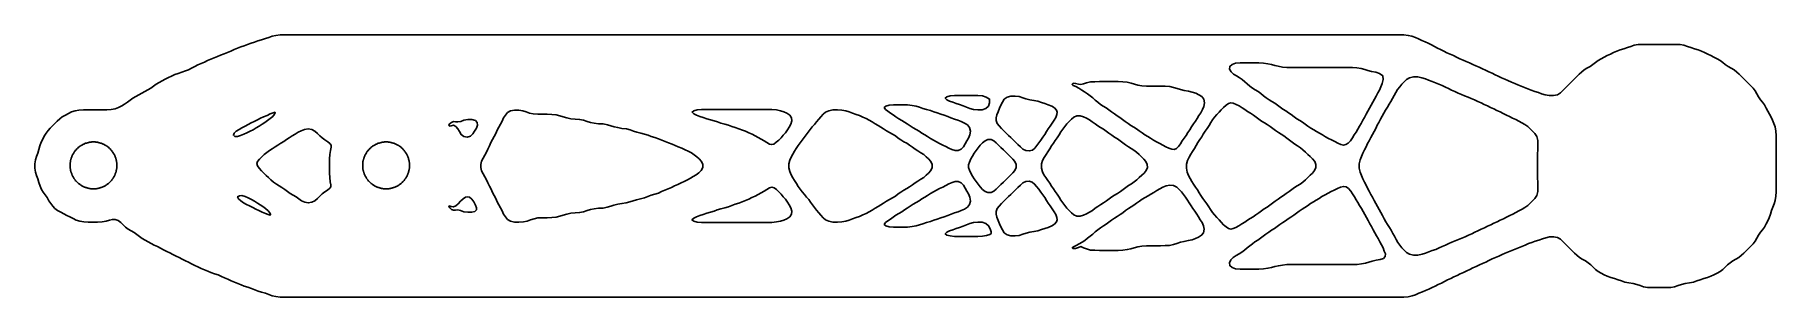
# Model space of a CAD drawing. Header units: millimetres. Extents: x 1 to 120, y 0 to 18.
import ezdxf

# ---------------------------------------------------------------- set-up
doc = ezdxf.new("R2010")
doc.units = ezdxf.units.MM

msp = doc.modelspace()

# ---------------------------------------------------------------- linework, layer by layer
for points in [[(120, 10.08), (120, 9.76), (120, 9.44), (120, 9.12), (120, 9), (120, 8.8), (120, 8.48), (120, 8.16), (120, 7.84), (120, 7.52), (120, 7.2), (119.98, 6.89), (119.93, 6.61), (119.86, 6.37), (119.77, 6.15), (119.69, 5.91), (119.62, 5.66), (119.53, 5.42), (119.43, 5.21), (119.32, 5), (119.2, 4.79), (119.07, 4.61), (118.93, 4.44), (118.8, 4.24), (118.68, 4.03), (118.56, 3.83), (118.42, 3.65), (118.27, 3.49), (118.11, 3.33), (117.95, 3.17), (117.79, 3.01), (117.63, 2.86), (117.45, 2.72), (117.25, 2.6), (117.04, 2.48), (116.85, 2.35), (116.67, 2.2), (116.51, 2.05), (116.35, 1.9), (116.17, 1.76), (115.96, 1.64), (115.75, 1.53), (115.54, 1.43), (115.3, 1.34), (115.05, 1.27), (114.8, 1.19), (114.58, 1.11), (114.34, 1.03), (114.07, 0.98), (113.78, 0.93), (113.53, 0.87), (113.3, 0.79), (113.06, 0.71), (112.79, 0.67), (112.48, 0.65), (112.16, 0.65), (111.84, 0.65), (111.52, 0.65), (111.21, 0.67), (110.94, 0.71), (110.7, 0.79), (110.47, 0.87), (110.22, 0.93), (109.93, 0.98), (109.66, 1.03), (109.42, 1.11), (109.2, 1.19), (108.95, 1.27), (108.7, 1.34), (108.46, 1.43), (108.25, 1.53), (108.04, 1.64), (107.83, 1.76), (107.65, 1.9), (107.49, 2.05), (107.33, 2.2), (107.15, 2.35), (106.96, 2.48), (106.75, 2.6), (106.55, 2.72), (106.37, 2.86), (106.21, 3.01), (106.05, 3.17), (105.89, 3.33), (105.73, 3.49), (105.57, 3.65), (105.42, 3.81), (105.26, 3.97), (105.05, 4.08), (104.79, 4.13), (104.51, 4.12), (104.25, 4.06), (104.02, 3.98), (103.79, 3.9), (103.54, 3.82), (103.29, 3.74), (103.07, 3.66), (102.84, 3.56), (102.61, 3.47), (102.38, 3.37), (102.16, 3.28), (101.93, 3.18), (101.71, 3.09), (101.49, 3), (101.27, 2.91), (101.04, 2.81), (100.82, 2.71), (100.6, 2.61), (100.37, 2.51), (100.16, 2.4), (99.94, 2.3), (99.72, 2.2), (99.5, 2.1), (99.28, 2), (99.06, 1.89), (98.85, 1.79), (98.63, 1.69), (98.41, 1.59), (98.19, 1.49), (97.98, 1.39), (97.76, 1.28), (97.54, 1.18), (97.33, 1.07), (97.12, 0.96), (96.9, 0.86), (96.69, 0.75), (96.48, 0.65), (96.26, 0.54), (96.04, 0.45), (95.82, 0.36), (95.58, 0.27), (95.35, 0.17), (95.12, 0.08), (94.86, 0.03), (94.56, 0.01), (94.24, 0), (93.92, 0), (93.6, 0), (93.28, 0), (92.96, 0), (92.64, 0), (92.32, 0), (92, 0), (91.68, 0), (91.36, 0), (91.04, 0), (90.72, 0), (90.4, 0), (90.08, 0), (89.76, 0), (89.44, 0), (89.12, 0), (88.8, 0), (88.48, 0), (88.16, 0), (87.84, 0), (87.52, 0), (87.2, 0), (86.88, 0), (86.56, 0), (86.24, 0), (85.92, 0), (85.6, 0), (85.28, 0), (84.96, 0), (84.64, 0), (84.32, 0), (84, 0), (83.68, 0), (83.36, 0), (83.04, 0), (82.72, 0), (82.4, 0), (82.08, 0), (81.76, 0), (81.44, 0), (81.12, 0), (80.8, 0), (80.48, 0), (80.16, 0), (79.84, 0), (79.52, 0), (79.2, 0), (78.88, 0), (78.56, 0), (78.24, 0), (77.92, 0), (77.6, 0), (77.28, 0), (76.96, 0), (76.64, 0), (76.32, 0), (76, 0), (75.68, 0), (75.36, 0), (75.04, 0), (74.72, 0), (74.4, 0), (74.08, 0), (73.76, 0), (73.44, 0), (73.12, 0), (72.8, 0), (72.48, 0), (72.16, 0), (71.84, 0), (71.52, 0), (71.2, 0), (70.88, 0), (70.56, 0), (70.24, 0), (69.92, 0), (69.6, 0), (69.28, 0), (68.96, 0), (68.64, 0), (68.32, 0), (68, 0), (67.68, 0), (67.36, 0), (67.04, 0), (66.72, 0), (66.4, 0), (66.08, 0), (65.76, 0), (65.44, 0), (65.12, 0), (64.8, 0), (64.48, 0), (64.16, 0), (63.84, 0), (63.52, 0), (63.2, 0), (62.88, 0), (62.56, 0), (62.24, 0), (61.92, 0), (61.6, 0), (61.28, 0), (60.96, 0), (60.64, 0), (60.32, 0), (60, 0), (59.68, 0), (59.36, 0), (59.04, 0), (58.72, 0), (58.4, 0), (58.08, 0), (57.76, 0), (57.44, 0), (57.12, 0), (56.8, 0), (56.48, 0), (56.16, 0), (55.84, 0), (55.52, 0), (55.2, 0), (54.88, 0), (54.56, 0), (54.24, 0), (53.92, 0), (53.6, 0), (53.28, 0), (52.96, 0), (52.64, 0), (52.32, 0), (52, 0), (51.68, 0), (51.36, 0), (51.04, 0), (50.72, 0), (50.4, 0), (50.08, 0), (49.76, 0), (49.44, 0), (49.12, 0), (48.8, 0), (48.48, 0), (48.16, 0), (47.84, 0), (47.52, 0), (47.2, 0), (46.88, 0), (46.56, 0), (46.24, 0), (45.92, 0), (45.6, 0), (45.28, 0), (44.96, 0), (44.64, 0), (44.32, 0), (44, 0), (43.68, 0), (43.36, 0), (43.04, 0), (42.72, 0), (42.4, 0), (42.08, 0), (41.76, 0), (41.44, 0), (41.12, 0), (40.8, 0), (40.48, 0), (40.16, 0), (39.84, 0), (39.52, 0), (39.2, 0), (38.88, 0), (38.56, 0), (38.24, 0), (37.92, 0), (37.6, 0), (37.28, 0), (36.96, 0), (36.64, 0), (36.32, 0), (36, 0), (35.68, 0), (35.36, 0), (35.04, 0), (34.72, 0), (34.4, 0), (34.08, 0), (33.76, 0), (33.44, 0), (33.12, 0), (32.8, 0), (32.48, 0), (32.16, 0), (31.84, 0), (31.52, 0), (31.2, 0), (30.88, 0), (30.56, 0), (30.24, 0), (29.92, 0), (29.6, 0), (29.28, 0), (28.96, 0), (28.64, 0), (28.32, 0), (28, 0), (27.68, 0), (27.36, 0), (27.04, 0), (26.72, 0), (26.4, 0), (26.08, 0), (25.76, 0), (25.44, 0), (25.12, 0), (24.8, 0), (24.48, 0), (24.16, 0), (23.84, 0), (23.52, 0), (23.2, 0), (22.88, 0), (22.56, 0), (22.24, 0), (21.92, 0), (21.6, 0), (21.28, 0), (20.96, 0), (20.64, 0), (20.32, 0), (20, 0), (19.68, 0), (19.36, 0), (19.04, 0), (18.72, 0), (18.4, 0), (18.08, 0), (17.76, 0.01), (17.47, 0.04), (17.21, 0.1), (16.99, 0.18), (16.75, 0.27), (16.49, 0.34), (16.25, 0.41), (16.02, 0.5), (15.79, 0.59), (15.54, 0.68), (15.31, 0.76), (15.09, 0.84), (14.86, 0.93), (14.63, 1.02), (14.4, 1.12), (14.18, 1.22), (13.96, 1.32), (13.74, 1.42), (13.52, 1.52), (13.28, 1.6), (13.03, 1.68), (12.81, 1.77), (12.59, 1.87), (12.36, 1.96), (12.14, 2.07), (11.93, 2.17), (11.71, 2.28), (11.5, 2.38), (11.29, 2.49), (11.07, 2.6), (10.86, 2.7), (10.65, 2.81), (10.43, 2.92), (10.22, 3.02), (10.01, 3.13), (9.79, 3.24), (9.58, 3.34), (9.37, 3.45), (9.15, 3.56), (8.94, 3.66), (8.73, 3.77), (8.53, 3.89), (8.33, 4.01), (8.14, 4.14), (7.96, 4.28), (7.77, 4.41), (7.57, 4.53), (7.37, 4.65), (7.19, 4.79), (7.03, 4.94), (6.86, 5.1), (6.68, 5.23), (6.49, 5.31), (6.3, 5.31), (6.09, 5.26), (5.86, 5.19), (5.59, 5.15), (5.28, 5.13), (4.96, 5.13), (4.64, 5.13), (4.33, 5.15), (4.06, 5.19), (3.82, 5.27), (3.61, 5.37), (3.39, 5.48), (3.18, 5.58), (2.97, 5.69), (2.76, 5.8), (2.55, 5.92), (2.37, 6.06), (2.22, 6.21), (2.08, 6.39), (1.96, 6.59), (1.84, 6.8), (1.71, 7), (1.57, 7.17), (1.45, 7.36), (1.35, 7.58), (1.27, 7.83), (1.19, 8.08), (1.11, 8.3), (1.03, 8.54), (0.99, 8.81), (0.99, 9.11), (1.03, 9.38), (1.11, 9.62), (1.19, 9.84), (1.27, 10.09), (1.34, 10.34), (1.43, 10.58), (1.53, 10.79), (1.64, 11), (1.76, 11.21), (1.9, 11.39), (2.05, 11.55), (2.21, 11.71), (2.37, 11.87), (2.53, 12.03), (2.69, 12.18), (2.87, 12.32), (3.08, 12.44), (3.29, 12.55), (3.5, 12.65), (3.74, 12.73), (4.01, 12.77), (4.32, 12.79), (4.64, 12.79), (4.96, 12.79), (5.28, 12.79), (5.6, 12.79), (5.92, 12.8), (6.22, 12.82), (6.49, 12.87), (6.72, 12.96), (6.93, 13.07), (7.13, 13.19), (7.32, 13.32), (7.5, 13.45), (7.69, 13.59), (7.89, 13.71), (8.09, 13.83), (8.3, 13.94), (8.51, 14.04), (8.72, 14.16), (8.92, 14.28), (9.1, 14.42), (9.29, 14.55), (9.49, 14.67), (9.7, 14.78), (9.91, 14.89), (10.12, 15), (10.34, 15.1), (10.56, 15.2), (10.79, 15.29), (11.03, 15.37), (11.28, 15.45), (11.5, 15.54), (11.71, 15.64), (11.93, 15.75), (12.14, 15.86), (12.36, 15.96), (12.58, 16.06), (12.79, 16.16), (13.02, 16.26), (13.25, 16.36), (13.47, 16.45), (13.69, 16.54), (13.93, 16.62), (14.16, 16.71), (14.39, 16.81), (14.61, 16.91), (14.85, 17), (15.07, 17.09), (15.29, 17.17), (15.53, 17.25), (15.78, 17.34), (16.01, 17.43), (16.24, 17.51), (16.49, 17.58), (16.75, 17.66), (16.98, 17.74), (17.21, 17.82), (17.47, 17.88), (17.76, 17.91), (18.08, 17.92), (18.4, 17.92), (18.72, 17.92), (19.04, 17.92), (19.36, 17.92), (19.68, 17.92), (20, 17.92), (20.32, 17.92), (20.64, 17.92), (20.96, 17.92), (21.28, 17.92), (21.6, 17.92), (21.92, 17.92), (22.24, 17.92), (22.56, 17.92), (22.88, 17.92), (23.2, 17.92), (23.52, 17.92), (23.84, 17.92), (24.16, 17.92), (24.48, 17.92), (24.8, 17.92), (25.12, 17.92), (25.44, 17.92), (25.76, 17.92), (26.08, 17.92), (26.4, 17.92), (26.72, 17.92), (27.04, 17.92), (27.36, 17.92), (27.68, 17.92), (28, 17.92), (28.32, 17.92), (28.64, 17.92), (28.96, 17.92), (29.28, 17.92), (29.6, 17.92), (29.92, 17.92), (30.24, 17.92), (30.56, 17.92), (30.88, 17.92), (31.2, 17.92), (31.52, 17.92), (31.84, 17.92), (32.16, 17.92), (32.48, 17.92), (32.8, 17.92), (33.12, 17.92), (33.44, 17.92), (33.76, 17.92), (34.08, 17.92), (34.4, 17.92), (34.72, 17.92), (35.04, 17.92), (35.36, 17.92), (35.68, 17.92), (36, 17.92), (36.32, 17.92), (36.64, 17.92), (36.96, 17.92), (37.28, 17.92), (37.6, 17.92), (37.92, 17.92), (38.24, 17.92), (38.56, 17.92), (38.88, 17.92), (39.2, 17.92), (39.52, 17.92), (39.84, 17.92), (40.16, 17.92), (40.48, 17.92), (40.8, 17.92), (41.12, 17.92), (41.44, 17.92), (41.76, 17.92), (42.08, 17.92), (42.4, 17.92), (42.72, 17.92), (43.04, 17.92), (43.36, 17.92), (43.68, 17.92), (44, 17.92), (44.32, 17.92), (44.64, 17.92), (44.96, 17.92), (45.28, 17.92), (45.6, 17.92), (45.92, 17.92), (46.24, 17.92), (46.56, 17.92), (46.88, 17.92), (47.2, 17.92), (47.52, 17.92), (47.84, 17.92), (48.16, 17.92), (48.48, 17.92), (48.8, 17.92), (49.12, 17.92), (49.44, 17.92), (49.76, 17.92), (50.08, 17.92), (50.4, 17.92), (50.72, 17.92), (51.04, 17.92), (51.36, 17.92), (51.68, 17.92), (52, 17.92), (52.32, 17.92), (52.64, 17.92), (52.96, 17.92), (53.28, 17.92), (53.6, 17.92), (53.92, 17.92), (54.24, 17.92), (54.56, 17.92), (54.88, 17.92), (55.2, 17.92), (55.52, 17.92), (55.84, 17.92), (56.16, 17.92), (56.48, 17.92), (56.8, 17.92), (57.12, 17.92), (57.44, 17.92), (57.76, 17.92), (58.08, 17.92), (58.4, 17.92), (58.72, 17.92), (59.04, 17.92), (59.36, 17.92), (59.68, 17.92), (60, 17.92), (60.32, 17.92), (60.64, 17.92), (60.96, 17.92), (61.28, 17.92), (61.6, 17.92), (61.92, 17.92), (62.24, 17.92), (62.56, 17.92), (62.88, 17.92), (63.2, 17.92), (63.52, 17.92), (63.84, 17.92), (64.16, 17.92), (64.48, 17.92), (64.8, 17.92), (65.12, 17.92), (65.44, 17.92), (65.76, 17.92), (66.08, 17.92), (66.4, 17.92), (66.72, 17.92), (67.04, 17.92), (67.36, 17.92), (67.68, 17.92), (68, 17.92), (68.32, 17.92), (68.64, 17.92), (68.96, 17.92), (69.28, 17.92), (69.6, 17.92), (69.92, 17.92), (70.24, 17.92), (70.56, 17.92), (70.88, 17.92), (71.2, 17.92), (71.52, 17.92), (71.84, 17.92), (72.16, 17.92), (72.48, 17.92), (72.8, 17.92), (73.12, 17.92), (73.44, 17.92), (73.76, 17.92), (74.08, 17.92), (74.4, 17.92), (74.72, 17.92), (75.04, 17.92), (75.36, 17.92), (75.68, 17.92), (76, 17.92), (76.32, 17.92), (76.64, 17.92), (76.96, 17.92), (77.28, 17.92), (77.6, 17.92), (77.92, 17.92), (78.24, 17.92), (78.56, 17.92), (78.88, 17.92), (79.2, 17.92), (79.52, 17.92), (79.84, 17.92), (80.16, 17.92), (80.48, 17.92), (80.8, 17.92), (81.12, 17.92), (81.44, 17.92), (81.76, 17.92), (82.08, 17.92), (82.4, 17.92), (82.72, 17.92), (83.04, 17.92), (83.36, 17.92), (83.68, 17.92), (84, 17.92), (84.32, 17.92), (84.64, 17.92), (84.96, 17.92), (85.28, 17.92), (85.6, 17.92), (85.92, 17.92), (86.24, 17.92), (86.56, 17.92), (86.88, 17.92), (87.2, 17.92), (87.52, 17.92), (87.84, 17.92), (88.16, 17.92), (88.48, 17.92), (88.8, 17.92), (89.12, 17.92), (89.44, 17.92), (89.76, 17.92), (90.08, 17.92), (90.4, 17.92), (90.72, 17.92), (91.04, 17.92), (91.36, 17.92), (91.68, 17.92), (92, 17.92), (92.32, 17.92), (92.64, 17.92), (92.96, 17.92), (93.28, 17.92), (93.6, 17.92), (93.92, 17.92), (94.24, 17.92), (94.56, 17.91), (94.85, 17.88), (95.11, 17.82), (95.34, 17.74), (95.56, 17.64), (95.79, 17.54), (96.01, 17.44), (96.22, 17.34), (96.44, 17.23), (96.65, 17.13), (96.86, 17.02), (97.07, 16.91), (97.29, 16.81), (97.5, 16.7), (97.72, 16.6), (97.94, 16.5), (98.16, 16.39), (98.38, 16.29), (98.6, 16.19), (98.82, 16.1), (99.04, 16), (99.27, 15.9), (99.48, 15.81), (99.7, 15.71), (99.92, 15.6), (100.14, 15.5), (100.36, 15.4), (100.58, 15.3), (100.79, 15.19), (101.01, 15.09), (101.23, 14.99), (101.45, 14.89), (101.67, 14.79), (101.91, 14.69), (102.13, 14.6), (102.34, 14.51), (102.57, 14.42), (102.8, 14.33), (103.03, 14.23), (103.26, 14.14), (103.51, 14.06), (103.75, 13.98), (103.97, 13.9), (104.21, 13.82), (104.49, 13.78), (104.78, 13.78), (105.05, 13.83), (105.26, 13.95), (105.42, 14.11), (105.57, 14.27), (105.73, 14.43), (105.89, 14.59), (106.05, 14.75), (106.21, 14.91), (106.37, 15.07), (106.53, 15.23), (106.69, 15.38), (106.87, 15.52), (107.07, 15.64), (107.28, 15.76), (107.48, 15.89), (107.65, 16.03), (107.83, 16.16), (108.04, 16.28), (108.25, 16.39), (108.46, 16.5), (108.67, 16.6), (108.89, 16.71), (109.1, 16.81), (109.34, 16.9), (109.59, 16.97), (109.84, 17.05), (110.06, 17.13), (110.3, 17.21), (110.57, 17.25), (110.88, 17.27), (111.2, 17.27), (111.52, 17.27), (111.84, 17.27), (112.16, 17.27), (112.48, 17.27), (112.8, 17.27), (113.12, 17.27), (113.43, 17.25), (113.7, 17.21), (113.94, 17.13), (114.16, 17.05), (114.41, 16.97), (114.66, 16.9), (114.9, 16.81), (115.11, 16.71), (115.33, 16.6), (115.54, 16.5), (115.75, 16.39), (115.96, 16.28), (116.17, 16.16), (116.35, 16.03), (116.52, 15.89), (116.72, 15.76), (116.93, 15.64), (117.13, 15.52), (117.31, 15.38), (117.47, 15.23), (117.63, 15.07), (117.79, 14.91), (117.95, 14.75), (118.11, 14.59), (118.27, 14.43), (118.42, 14.27), (118.56, 14.09), (118.68, 13.89), (118.8, 13.68), (118.93, 13.48), (119.07, 13.31), (119.2, 13.13), (119.32, 12.92), (119.43, 12.71), (119.54, 12.5), (119.65, 12.29), (119.76, 12.08), (119.85, 11.86), (119.93, 11.63), (119.98, 11.35), (119.99, 11.04), (120, 10.72), (120, 10.4)], [(91.63, 15.62), (91.35, 15.66), (91.04, 15.69), (90.72, 15.69), (90.4, 15.69), (90.08, 15.69), (89.76, 15.69), (89.44, 15.69), (89.12, 15.69), (88.8, 15.69), (88.48, 15.69), (88.16, 15.69), (87.84, 15.69), (87.52, 15.69), (87.2, 15.69), (86.88, 15.69), (86.56, 15.7), (86.25, 15.72), (85.97, 15.77), (85.74, 15.83), (85.51, 15.89), (85.25, 15.95), (84.96, 15.99), (84.64, 16), (84.32, 16.01), (84, 16.01), (83.68, 16.01), (83.36, 16), (83.06, 15.98), (82.81, 15.9), (82.66, 15.76), (82.64, 15.58), (82.75, 15.39), (82.92, 15.24), (83.11, 15.12), (83.31, 15), (83.5, 14.87), (83.68, 14.72), (83.85, 14.57), (84.03, 14.42), (84.21, 14.28), (84.4, 14.16), (84.59, 14.04), (84.78, 13.91), (84.96, 13.76), (85.14, 13.62), (85.34, 13.49), (85.53, 13.37), (85.73, 13.25), (85.91, 13.12), (86.1, 12.97), (86.29, 12.84), (86.49, 12.72), (86.67, 12.6), (86.86, 12.47), (87.05, 12.33), (87.24, 12.19), (87.44, 12.07), (87.62, 11.95), (87.81, 11.82), (88, 11.69), (88.2, 11.55), (88.4, 11.43), (88.59, 11.32), (88.79, 11.2), (88.99, 11.08), (89.2, 10.96), (89.41, 10.85), (89.62, 10.74), (89.83, 10.63), (90.04, 10.52), (90.24, 10.43), (90.42, 10.39), (90.59, 10.43), (90.75, 10.53), (90.9, 10.69), (91.04, 10.88), (91.17, 11.08), (91.29, 11.28), (91.4, 11.48), (91.52, 11.67), (91.64, 11.87), (91.76, 12.08), (91.87, 12.28), (91.99, 12.49), (92.1, 12.7), (92.21, 12.91), (92.33, 13.12), (92.44, 13.32), (92.55, 13.53), (92.66, 13.74), (92.78, 13.95), (92.89, 14.15), (92.99, 14.36), (93.08, 14.6), (93.13, 14.87), (93.11, 15.13), (92.9, 15.27), (92.63, 15.36), (92.35, 15.42), (92.1, 15.48), (91.88, 15.55)], [(79.54, 14.12), (79.29, 14.18), (79.06, 14.26), (78.82, 14.33), (78.55, 14.38), (78.24, 14.41), (77.92, 14.41), (77.6, 14.41), (77.28, 14.41), (76.96, 14.42), (76.65, 14.44), (76.37, 14.48), (76.14, 14.55), (75.91, 14.62), (75.65, 14.68), (75.36, 14.71), (75.04, 14.73), (74.72, 14.73), (74.4, 14.73), (74.08, 14.73), (73.76, 14.73), (73.44, 14.72), (73.14, 14.7), (72.87, 14.64), (72.65, 14.57), (72.48, 14.53), (72.31, 14.56), (72.12, 14.6), (71.95, 14.61), (71.88, 14.55), (71.96, 14.47), (72.14, 14.38), (72.35, 14.27), (72.55, 14.15), (72.74, 14.03), (72.93, 13.9), (73.11, 13.76), (73.29, 13.61), (73.46, 13.45), (73.63, 13.31), (73.82, 13.17), (74.01, 13.05), (74.21, 12.93), (74.39, 12.79), (74.57, 12.65), (74.77, 12.52), (74.96, 12.39), (75.15, 12.27), (75.33, 12.14), (75.52, 12), (75.71, 11.86), (75.9, 11.73), (76.09, 11.62), (76.28, 11.49), (76.47, 11.36), (76.67, 11.22), (76.86, 11.09), (77.05, 10.98), (77.24, 10.86), (77.45, 10.73), (77.66, 10.62), (77.87, 10.5), (78.08, 10.39), (78.29, 10.28), (78.5, 10.18), (78.69, 10.1), (78.86, 10.09), (79.01, 10.16), (79.15, 10.3), (79.28, 10.47), (79.41, 10.67), (79.54, 10.86), (79.67, 11.05), (79.8, 11.24), (79.93, 11.43), (80.05, 11.63), (80.17, 11.83), (80.31, 12.02), (80.43, 12.21), (80.55, 12.4), (80.67, 12.6), (80.79, 12.81), (80.88, 13.03), (80.93, 13.28), (80.88, 13.52), (80.74, 13.7), (80.54, 13.83), (80.33, 13.93), (80.09, 14.01), (79.83, 14.07)], [(102.62, 11.91), (102.42, 12.02), (102.2, 12.13), (101.99, 12.23), (101.78, 12.34), (101.57, 12.44), (101.35, 12.55), (101.13, 12.65), (100.92, 12.76), (100.7, 12.86), (100.48, 12.96), (100.27, 13.07), (100.05, 13.17), (99.83, 13.27), (99.61, 13.37), (99.38, 13.47), (99.16, 13.57), (98.94, 13.66), (98.71, 13.75), (98.49, 13.85), (98.27, 13.94), (98.05, 14.04), (97.82, 14.14), (97.61, 14.25), (97.39, 14.35), (97.17, 14.45), (96.95, 14.55), (96.72, 14.65), (96.49, 14.74), (96.25, 14.82), (96.03, 14.91), (95.79, 14.99), (95.51, 15.04), (95.22, 15.05), (94.95, 14.99), (94.74, 14.87), (94.57, 14.71), (94.42, 14.54), (94.27, 14.37), (94.13, 14.18), (94.01, 13.98), (93.9, 13.78), (93.78, 13.57), (93.66, 13.37), (93.55, 13.18), (93.43, 12.98), (93.31, 12.78), (93.19, 12.57), (93.08, 12.36), (92.97, 12.15), (92.85, 11.94), (92.74, 11.74), (92.63, 11.53), (92.52, 11.32), (92.41, 11.11), (92.29, 10.9), (92.18, 10.69), (92.07, 10.49), (91.97, 10.28), (91.86, 10.06), (91.76, 9.84), (91.66, 9.62), (91.56, 9.38), (91.5, 9.11), (91.5, 8.81), (91.56, 8.53), (91.66, 8.3), (91.76, 8.08), (91.86, 7.86), (91.97, 7.65), (92.08, 7.44), (92.19, 7.23), (92.3, 7.02), (92.41, 6.82), (92.53, 6.61), (92.64, 6.4), (92.75, 6.19), (92.86, 5.98), (92.98, 5.78), (93.09, 5.57), (93.2, 5.36), (93.32, 5.15), (93.44, 4.96), (93.57, 4.76), (93.68, 4.57), (93.8, 4.36), (93.91, 4.16), (94.02, 3.95), (94.14, 3.74), (94.27, 3.55), (94.42, 3.38), (94.57, 3.21), (94.74, 3.05), (94.95, 2.93), (95.22, 2.86), (95.51, 2.87), (95.8, 2.93), (96.04, 3.01), (96.26, 3.09), (96.49, 3.18), (96.73, 3.26), (96.96, 3.36), (97.18, 3.46), (97.4, 3.56), (97.62, 3.66), (97.84, 3.76), (98.07, 3.85), (98.3, 3.94), (98.52, 4.03), (98.74, 4.13), (98.97, 4.23), (99.19, 4.33), (99.4, 4.43), (99.62, 4.54), (99.84, 4.64), (100.06, 4.74), (100.28, 4.85), (100.49, 4.95), (100.71, 5.05), (100.93, 5.15), (101.14, 5.26), (101.36, 5.36), (101.58, 5.47), (101.79, 5.57), (102, 5.68), (102.21, 5.78), (102.42, 5.9), (102.63, 6.01), (102.83, 6.12), (103.02, 6.26), (103.19, 6.41), (103.35, 6.57), (103.51, 6.74), (103.64, 6.95), (103.71, 7.22), (103.72, 7.52), (103.7, 7.84), (103.69, 8.16), (103.69, 8.48), (103.69, 8.8), (103.69, 9.12), (103.69, 9.44), (103.69, 9.76), (103.7, 10.08), (103.72, 10.4), (103.71, 10.7), (103.64, 10.97), (103.51, 11.18), (103.35, 11.35), (103.19, 11.51), (103.02, 11.66), (102.82, 11.79)], [(63.6, 12.25), (63.38, 12.34), (63.15, 12.43), (62.9, 12.51), (62.66, 12.59), (62.44, 12.67), (62.2, 12.75), (61.94, 12.82), (61.69, 12.89), (61.46, 12.98), (61.22, 13.05), (60.95, 13.1), (60.64, 13.13), (60.32, 13.13), (60, 13.13), (59.68, 13.13), (59.39, 13.11), (59.16, 13.05), (59.04, 12.95), (59.12, 12.82), (59.28, 12.7), (59.46, 12.58), (59.65, 12.46), (59.84, 12.33), (60.04, 12.19), (60.24, 12.07), (60.43, 11.96), (60.62, 11.83), (60.82, 11.7), (61.01, 11.57), (61.22, 11.45), (61.42, 11.33), (61.61, 11.21), (61.81, 11.09), (62, 10.97), (62.2, 10.85), (62.4, 10.73), (62.61, 10.61), (62.83, 10.5), (63.04, 10.39), (63.25, 10.29), (63.46, 10.18), (63.67, 10.08), (63.89, 10.02), (64.1, 10.03), (64.29, 10.12), (64.45, 10.28), (64.58, 10.47), (64.69, 10.67), (64.8, 10.87), (64.89, 11.1), (64.93, 11.35), (64.88, 11.59), (64.73, 11.77), (64.52, 11.89), (64.31, 11.99), (64.08, 12.09), (63.84, 12.17)], [(64.48, 13.77), (64.16, 13.77), (63.84, 13.77), (63.55, 13.75), (63.32, 13.69), (63.21, 13.6), (63.31, 13.49), (63.51, 13.4), (63.73, 13.32), (63.95, 13.24), (64.18, 13.15), (64.43, 13.07), (64.66, 12.98), (64.89, 12.89), (65.15, 12.83), (65.44, 12.79), (65.74, 12.8), (65.99, 12.88), (66.17, 13.05), (66.24, 13.28), (66.24, 13.53), (66.02, 13.67), (65.75, 13.75), (65.44, 13.77), (65.12, 13.77), (64.8, 13.77)], [(69.79, 13.3), (69.55, 13.38), (69.27, 13.44), (68.99, 13.49), (68.73, 13.55), (68.51, 13.62), (68.27, 13.7), (67.99, 13.74), (67.7, 13.74), (67.44, 13.67), (67.25, 13.52), (67.12, 13.33), (67.02, 13.12), (66.92, 12.9), (66.82, 12.67), (66.74, 12.45), (66.69, 12.25), (66.7, 12.06), (66.77, 11.87), (66.9, 11.7), (67.05, 11.53), (67.21, 11.37), (67.37, 11.21), (67.53, 11.05), (67.7, 10.9), (67.86, 10.74), (68.02, 10.58), (68.18, 10.42), (68.35, 10.26), (68.52, 10.12), (68.73, 10.02), (68.95, 9.99), (69.17, 10.05), (69.34, 10.18), (69.47, 10.36), (69.61, 10.55), (69.75, 10.73), (69.89, 10.92), (70.01, 11.11), (70.13, 11.31), (70.25, 11.51), (70.39, 11.69), (70.52, 11.88), (70.65, 12.08), (70.76, 12.28), (70.84, 12.48), (70.87, 12.64), (70.82, 12.78), (70.69, 12.93), (70.49, 13.05), (70.25, 13.14), (70.01, 13.22)], [(87.66, 10.07), (87.48, 10.21), (87.29, 10.34), (87.11, 10.46), (86.92, 10.59), (86.73, 10.73), (86.55, 10.87), (86.36, 11.01), (86.17, 11.13), (85.98, 11.25), (85.78, 11.38), (85.6, 11.52), (85.42, 11.66), (85.22, 11.79), (85.03, 11.91), (84.83, 12.03), (84.65, 12.16), (84.46, 12.3), (84.27, 12.44), (84.07, 12.56), (83.88, 12.68), (83.69, 12.81), (83.5, 12.94), (83.3, 13.06), (83.09, 13.17), (82.89, 13.25), (82.72, 13.28), (82.56, 13.23), (82.4, 13.12), (82.24, 12.96), (82.08, 12.8), (81.93, 12.63), (81.77, 12.47), (81.62, 12.3), (81.48, 12.12), (81.36, 11.93), (81.24, 11.73), (81.11, 11.53), (80.98, 11.33), (80.85, 11.14), (80.74, 10.95), (80.61, 10.76), (80.48, 10.56), (80.36, 10.36), (80.24, 10.16), (80.12, 9.96), (80, 9.76), (79.88, 9.56), (79.78, 9.34), (79.71, 9.09), (79.7, 8.82), (79.75, 8.55), (79.84, 8.32), (79.96, 8.11), (80.07, 7.91), (80.19, 7.71), (80.32, 7.52), (80.45, 7.33), (80.57, 7.13), (80.69, 6.94), (80.82, 6.74), (80.96, 6.55), (81.09, 6.37), (81.22, 6.18), (81.34, 5.98), (81.47, 5.79), (81.61, 5.62), (81.77, 5.44), (81.93, 5.28), (82.08, 5.12), (82.24, 4.95), (82.4, 4.8), (82.56, 4.69), (82.72, 4.65), (82.88, 4.68), (83.08, 4.77), (83.28, 4.87), (83.48, 5), (83.68, 5.13), (83.87, 5.25), (84.06, 5.37), (84.26, 5.49), (84.45, 5.62), (84.64, 5.77), (84.82, 5.9), (85.01, 6.03), (85.21, 6.15), (85.4, 6.28), (85.58, 6.41), (85.77, 6.56), (85.96, 6.7), (86.15, 6.82), (86.33, 6.94), (86.52, 7.07), (86.71, 7.21), (86.9, 7.35), (87.08, 7.48), (87.27, 7.6), (87.46, 7.73), (87.65, 7.86), (87.83, 8.01), (87.99, 8.17), (88.15, 8.33), (88.31, 8.48), (88.45, 8.65), (88.54, 8.85), (88.54, 9.07), (88.46, 9.27), (88.32, 9.44), (88.16, 9.6), (87.99, 9.75), (87.83, 9.91)], [(16.42, 12.22), (16.2, 12.11), (15.99, 12.01), (15.78, 11.9), (15.57, 11.79), (15.36, 11.68), (15.15, 11.57), (14.95, 11.45), (14.76, 11.33), (14.62, 11.2), (14.56, 11.06), (14.66, 10.98), (14.84, 10.97), (15.05, 11.04), (15.27, 11.13), (15.49, 11.23), (15.7, 11.34), (15.91, 11.44), (16.12, 11.56), (16.32, 11.68), (16.52, 11.82), (16.7, 11.94), (16.89, 12.06), (17.07, 12.2), (17.25, 12.35), (17.37, 12.5), (17.42, 12.6), (17.39, 12.63), (17.28, 12.59), (17.08, 12.52), (16.86, 12.42), (16.63, 12.32)], [(29.91, 11.97), (29.75, 11.98), (29.6, 11.99), (29.46, 11.94), (29.34, 11.83), (29.29, 11.73), (29.33, 11.69), (29.44, 11.71), (29.6, 11.74), (29.76, 11.66), (29.9, 11.51), (30.02, 11.31), (30.14, 11.11), (30.32, 10.97), (30.54, 10.93), (30.76, 11), (30.92, 11.15), (31.05, 11.34), (31.17, 11.54), (31.24, 11.75), (31.23, 11.93), (31.1, 12.07), (30.86, 12.14), (30.58, 12.13), (30.31, 12.08), (30.1, 12.01)], [(45.64, 9.97), (45.43, 10.07), (45.21, 10.17), (44.97, 10.27), (44.75, 10.36), (44.54, 10.45), (44.31, 10.54), (44.07, 10.63), (43.84, 10.72), (43.61, 10.82), (43.37, 10.9), (43.12, 10.97), (42.9, 11.06), (42.66, 11.14), (42.4, 11.21), (42.14, 11.27), (41.91, 11.35), (41.68, 11.43), (41.42, 11.49), (41.12, 11.53), (40.83, 11.58), (40.58, 11.64), (40.36, 11.71), (40.12, 11.78), (39.83, 11.83), (39.52, 11.85), (39.22, 11.88), (38.96, 11.93), (38.73, 12.01), (38.5, 12.09), (38.22, 12.14), (37.92, 12.17), (37.62, 12.19), (37.34, 12.24), (37.1, 12.31), (36.88, 12.39), (36.62, 12.45), (36.32, 12.48), (36, 12.49), (35.68, 12.49), (35.36, 12.5), (35.06, 12.52), (34.8, 12.58), (34.58, 12.65), (34.34, 12.73), (34.07, 12.78), (33.78, 12.78), (33.51, 12.73), (33.3, 12.61), (33.15, 12.44), (33.03, 12.25), (32.92, 12.03), (32.82, 11.82), (32.71, 11.61), (32.6, 11.4), (32.49, 11.19), (32.38, 10.98), (32.27, 10.77), (32.16, 10.56), (32.06, 10.34), (31.95, 10.12), (31.85, 9.91), (31.74, 9.7), (31.63, 9.49), (31.53, 9.28), (31.47, 9.07), (31.47, 8.85), (31.53, 8.64), (31.63, 8.43), (31.74, 8.22), (31.85, 8.02), (31.96, 7.8), (32.06, 7.58), (32.17, 7.37), (32.28, 7.16), (32.38, 6.94), (32.49, 6.73), (32.6, 6.52), (32.71, 6.31), (32.82, 6.1), (32.92, 5.89), (33.03, 5.67), (33.15, 5.48), (33.3, 5.31), (33.51, 5.19), (33.78, 5.13), (34.08, 5.12), (34.38, 5.14), (34.64, 5.2), (34.87, 5.28), (35.11, 5.36), (35.38, 5.41), (35.68, 5.43), (36, 5.43), (36.32, 5.44), (36.62, 5.47), (36.88, 5.53), (37.11, 5.61), (37.34, 5.68), (37.62, 5.73), (37.92, 5.75), (38.22, 5.78), (38.49, 5.83), (38.73, 5.91), (38.96, 5.99), (39.22, 6.04), (39.52, 6.07), (39.83, 6.09), (40.11, 6.14), (40.35, 6.22), (40.57, 6.29), (40.83, 6.35), (41.12, 6.39), (41.41, 6.44), (41.66, 6.51), (41.89, 6.58), (42.12, 6.66), (42.39, 6.72), (42.66, 6.79), (42.89, 6.87), (43.12, 6.96), (43.36, 7.03), (43.61, 7.11), (43.83, 7.21), (44.05, 7.31), (44.28, 7.41), (44.5, 7.5), (44.72, 7.6), (44.94, 7.7), (45.16, 7.8), (45.37, 7.91), (45.59, 8.01), (45.8, 8.13), (45.99, 8.24), (46.19, 8.36), (46.37, 8.5), (46.53, 8.66), (46.64, 8.86), (46.64, 9.07), (46.55, 9.27), (46.4, 9.44), (46.24, 9.59), (46.06, 9.73), (45.86, 9.86)], [(51.36, 12.81), (51.04, 12.81), (50.72, 12.81), (50.4, 12.81), (50.08, 12.81), (49.76, 12.81), (49.44, 12.81), (49.12, 12.81), (48.8, 12.81), (48.48, 12.81), (48.16, 12.81), (47.84, 12.81), (47.52, 12.81), (47.2, 12.81), (46.88, 12.81), (46.56, 12.81), (46.26, 12.79), (46.04, 12.73), (45.91, 12.64), (46.03, 12.53), (46.22, 12.44), (46.44, 12.35), (46.66, 12.27), (46.91, 12.19), (47.17, 12.12), (47.42, 12.04), (47.64, 11.97), (47.88, 11.89), (48.14, 11.82), (48.4, 11.75), (48.62, 11.66), (48.86, 11.58), (49.11, 11.49), (49.35, 11.41), (49.57, 11.33), (49.79, 11.23), (50.01, 11.13), (50.22, 11.02), (50.43, 10.91), (50.64, 10.8), (50.84, 10.68), (51.03, 10.56), (51.21, 10.46), (51.36, 10.42), (51.5, 10.46), (51.66, 10.58), (51.83, 10.73), (51.99, 10.89), (52.14, 11.06), (52.29, 11.23), (52.43, 11.42), (52.54, 11.62), (52.65, 11.82), (52.72, 12.04), (52.7, 12.25), (52.58, 12.43), (52.39, 12.56), (52.18, 12.66), (51.95, 12.74), (51.67, 12.79)], [(61.35, 9.99), (61.15, 10.11), (60.97, 10.24), (60.78, 10.38), (60.58, 10.51), (60.38, 10.62), (60.18, 10.74), (59.99, 10.87), (59.81, 11.01), (59.61, 11.13), (59.41, 11.25), (59.2, 11.37), (59, 11.49), (58.81, 11.61), (58.62, 11.73), (58.42, 11.85), (58.22, 11.97), (58.01, 12.09), (57.8, 12.2), (57.58, 12.3), (57.36, 12.4), (57.12, 12.48), (56.87, 12.56), (56.65, 12.65), (56.41, 12.73), (56.14, 12.78), (55.84, 12.8), (55.53, 12.79), (55.26, 12.74), (55.04, 12.64), (54.87, 12.49), (54.72, 12.33), (54.57, 12.15), (54.42, 11.98), (54.27, 11.8), (54.12, 11.63), (53.98, 11.46), (53.84, 11.28), (53.71, 11.1), (53.58, 10.91), (53.43, 10.73), (53.29, 10.55), (53.15, 10.36), (53.03, 10.16), (52.92, 9.97), (52.8, 9.77), (52.68, 9.57), (52.58, 9.35), (52.52, 9.1), (52.52, 8.83), (52.58, 8.58), (52.68, 8.36), (52.8, 8.16), (52.92, 7.96), (53.04, 7.76), (53.16, 7.57), (53.29, 7.38), (53.44, 7.2), (53.59, 7.02), (53.74, 6.84), (53.88, 6.67), (54.01, 6.49), (54.14, 6.31), (54.28, 6.13), (54.42, 5.95), (54.57, 5.77), (54.72, 5.6), (54.87, 5.43), (55.04, 5.29), (55.26, 5.18), (55.53, 5.13), (55.84, 5.12), (56.14, 5.14), (56.41, 5.19), (56.65, 5.27), (56.87, 5.36), (57.12, 5.44), (57.36, 5.52), (57.58, 5.62), (57.8, 5.72), (58.01, 5.83), (58.22, 5.95), (58.42, 6.07), (58.62, 6.19), (58.81, 6.3), (59, 6.42), (59.2, 6.55), (59.41, 6.67), (59.61, 6.79), (59.81, 6.91), (59.99, 7.05), (60.18, 7.18), (60.38, 7.3), (60.58, 7.42), (60.78, 7.54), (60.97, 7.68), (61.15, 7.81), (61.35, 7.93), (61.55, 8.05), (61.74, 8.18), (61.91, 8.33), (62.07, 8.48), (62.22, 8.65), (62.32, 8.85), (62.32, 9.07), (62.22, 9.27), (62.07, 9.44), (61.91, 9.59), (61.74, 9.74), (61.55, 9.87)], [(76.11, 10.04), (75.92, 10.16), (75.73, 10.28), (75.54, 10.41), (75.35, 10.55), (75.17, 10.69), (74.98, 10.82), (74.78, 10.94), (74.59, 11.06), (74.4, 11.2), (74.22, 11.34), (74.03, 11.47), (73.83, 11.59), (73.64, 11.71), (73.45, 11.84), (73.26, 11.98), (73.07, 12.11), (72.86, 12.23), (72.66, 12.33), (72.44, 12.39), (72.21, 12.38), (72.01, 12.3), (71.84, 12.16), (71.69, 12), (71.53, 11.83), (71.38, 11.66), (71.24, 11.48), (71.11, 11.29), (70.99, 11.09), (70.87, 10.89), (70.73, 10.7), (70.6, 10.52), (70.47, 10.33), (70.35, 10.13), (70.23, 9.93), (70.1, 9.74), (69.97, 9.55), (69.86, 9.34), (69.8, 9.1), (69.8, 8.82), (69.86, 8.57), (69.96, 8.36), (70.09, 8.17), (70.22, 7.98), (70.35, 7.79), (70.47, 7.59), (70.6, 7.4), (70.73, 7.21), (70.87, 7.03), (70.99, 6.83), (71.11, 6.63), (71.24, 6.44), (71.38, 6.26), (71.53, 6.09), (71.69, 5.93), (71.84, 5.76), (72.01, 5.62), (72.21, 5.54), (72.44, 5.53), (72.66, 5.59), (72.87, 5.69), (73.07, 5.8), (73.27, 5.93), (73.46, 6.07), (73.65, 6.2), (73.84, 6.32), (74.03, 6.44), (74.23, 6.57), (74.41, 6.71), (74.6, 6.85), (74.79, 6.97), (74.99, 7.09), (75.18, 7.22), (75.37, 7.36), (75.55, 7.49), (75.74, 7.62), (75.94, 7.74), (76.13, 7.87), (76.3, 8.01), (76.47, 8.17), (76.64, 8.33), (76.8, 8.48), (76.94, 8.65), (77.03, 8.85), (77.02, 9.07), (76.93, 9.26), (76.79, 9.43), (76.63, 9.59), (76.47, 9.75), (76.29, 9.9)], [(20.31, 11.19), (20.13, 11.33), (19.92, 11.45), (19.68, 11.49), (19.42, 11.46), (19.19, 11.37), (18.98, 11.26), (18.78, 11.14), (18.58, 11.02), (18.38, 10.89), (18.19, 10.76), (18, 10.64), (17.8, 10.52), (17.6, 10.39), (17.41, 10.26), (17.22, 10.13), (17.03, 10.02), (16.85, 9.89), (16.67, 9.74), (16.5, 9.58), (16.34, 9.42), (16.22, 9.26), (16.17, 9.12), (16.21, 8.97), (16.33, 8.81), (16.48, 8.64), (16.64, 8.48), (16.8, 8.32), (16.97, 8.17), (17.13, 8.01), (17.31, 7.86), (17.5, 7.73), (17.69, 7.61), (17.88, 7.48), (18.07, 7.35), (18.26, 7.22), (18.45, 7.09), (18.65, 6.97), (18.85, 6.85), (19.03, 6.72), (19.22, 6.59), (19.44, 6.48), (19.68, 6.44), (19.92, 6.48), (20.13, 6.59), (20.31, 6.74), (20.47, 6.89), (20.64, 7.05), (20.82, 7.19), (21, 7.32), (21.15, 7.44), (21.23, 7.54), (21.23, 7.67), (21.18, 7.88), (21.15, 8.17), (21.13, 8.48), (21.13, 8.8), (21.13, 9.12), (21.13, 9.44), (21.15, 9.75), (21.19, 10.03), (21.24, 10.24), (21.24, 10.38), (21.16, 10.49), (21.01, 10.61), (20.82, 10.74), (20.64, 10.88), (20.47, 11.03)], [(67.19, 10.07), (67.02, 10.23), (66.86, 10.38), (66.7, 10.54), (66.53, 10.68), (66.34, 10.77), (66.13, 10.78), (65.93, 10.69), (65.76, 10.55), (65.61, 10.39), (65.46, 10.21), (65.33, 10.02), (65.2, 9.83), (65.08, 9.64), (64.97, 9.44), (64.86, 9.23), (64.8, 9.05), (64.8, 8.86), (64.86, 8.68), (64.96, 8.47), (65.08, 8.27), (65.2, 8.08), (65.32, 7.89), (65.46, 7.71), (65.61, 7.53), (65.76, 7.36), (65.93, 7.22), (66.13, 7.14), (66.34, 7.15), (66.53, 7.24), (66.7, 7.38), (66.86, 7.54), (67.02, 7.69), (67.19, 7.85), (67.35, 8.01), (67.51, 8.17), (67.67, 8.33), (67.83, 8.49), (67.97, 8.66), (68.06, 8.86), (68.06, 9.06), (67.97, 9.26), (67.83, 9.43), (67.67, 9.59), (67.51, 9.75), (67.35, 9.91)], [(6.6, 9.12), (6.59, 9.16), (6.59, 9.2), (6.58, 9.23), (6.58, 9.27), (6.57, 9.31), (6.56, 9.35), (6.55, 9.39), (6.54, 9.43), (6.53, 9.46), (6.52, 9.5), (6.51, 9.54), (6.49, 9.58), (6.48, 9.61), (6.46, 9.65), (6.45, 9.68), (6.43, 9.72), (6.41, 9.75), (6.39, 9.79), (6.37, 9.82), (6.35, 9.86), (6.33, 9.89), (6.31, 9.92), (6.29, 9.95), (6.26, 9.98), (6.24, 10.02), (6.21, 10.05), (6.19, 10.07), (6.16, 10.1), (6.13, 10.13), (6.1, 10.16), (6.07, 10.19), (6.05, 10.21), (6.02, 10.24), (5.98, 10.26), (5.95, 10.29), (5.92, 10.31), (5.89, 10.33), (5.86, 10.35), (5.82, 10.37), (5.79, 10.39), (5.75, 10.41), (5.72, 10.43), (5.68, 10.45), (5.65, 10.46), (5.61, 10.48), (5.58, 10.49), (5.54, 10.51), (5.5, 10.52), (5.46, 10.53), (5.43, 10.54), (5.39, 10.55), (5.35, 10.56), (5.31, 10.57), (5.27, 10.58), (5.23, 10.58), (5.2, 10.59), (5.16, 10.59), (5.12, 10.6), (5.08, 10.6), (5.04, 10.6), (5, 10.6), (4.96, 10.6), (4.92, 10.6), (4.88, 10.6), (4.84, 10.59), (4.8, 10.59), (4.77, 10.58), (4.73, 10.58), (4.69, 10.57), (4.65, 10.56), (4.61, 10.55), (4.57, 10.54), (4.54, 10.53), (4.5, 10.52), (4.46, 10.51), (4.42, 10.49), (4.39, 10.48), (4.35, 10.46), (4.32, 10.45), (4.28, 10.43), (4.25, 10.41), (4.21, 10.39), (4.18, 10.37), (4.14, 10.35), (4.11, 10.33), (4.08, 10.31), (4.05, 10.29), (4.02, 10.26), (3.98, 10.24), (3.95, 10.21), (3.93, 10.19), (3.9, 10.16), (3.87, 10.13), (3.84, 10.1), (3.81, 10.07), (3.79, 10.05), (3.76, 10.02), (3.74, 9.98), (3.71, 9.95), (3.69, 9.92), (3.67, 9.89), (3.65, 9.86), (3.63, 9.82), (3.61, 9.79), (3.59, 9.75), (3.57, 9.72), (3.55, 9.68), (3.54, 9.65), (3.52, 9.61), (3.51, 9.58), (3.49, 9.54), (3.48, 9.5), (3.47, 9.46), (3.46, 9.43), (3.45, 9.39), (3.44, 9.35), (3.43, 9.31), (3.42, 9.27), (3.42, 9.23), (3.41, 9.2), (3.41, 9.16), (3.4, 9.12), (3.4, 9.08), (3.4, 9.04), (3.4, 9), (3.4, 8.96), (3.4, 8.92), (3.4, 8.88), (3.41, 8.84), (3.41, 8.8), (3.42, 8.77), (3.42, 8.73), (3.43, 8.69), (3.44, 8.65), (3.45, 8.61), (3.46, 8.57), (3.47, 8.54), (3.48, 8.5), (3.49, 8.46), (3.51, 8.42), (3.52, 8.39), (3.54, 8.35), (3.55, 8.32), (3.57, 8.28), (3.59, 8.25), (3.61, 8.21), (3.63, 8.18), (3.65, 8.14), (3.67, 8.11), (3.69, 8.08), (3.71, 8.05), (3.74, 8.02), (3.76, 7.98), (3.79, 7.95), (3.81, 7.93), (3.84, 7.9), (3.87, 7.87), (3.9, 7.84), (3.93, 7.81), (3.95, 7.79), (3.98, 7.76), (4.02, 7.74), (4.05, 7.71), (4.08, 7.69), (4.11, 7.67), (4.14, 7.65), (4.18, 7.63), (4.21, 7.61), (4.25, 7.59), (4.28, 7.57), (4.32, 7.55), (4.35, 7.54), (4.39, 7.52), (4.42, 7.51), (4.46, 7.49), (4.5, 7.48), (4.54, 7.47), (4.57, 7.46), (4.61, 7.45), (4.65, 7.44), (4.69, 7.43), (4.73, 7.42), (4.77, 7.42), (4.8, 7.41), (4.84, 7.41), (4.88, 7.4), (4.92, 7.4), (4.96, 7.4), (5, 7.4), (5.04, 7.4), (5.08, 7.4), (5.12, 7.4), (5.16, 7.41), (5.2, 7.41), (5.23, 7.42), (5.27, 7.42), (5.31, 7.43), (5.35, 7.44), (5.39, 7.45), (5.43, 7.46), (5.46, 7.47), (5.5, 7.48), (5.54, 7.49), (5.58, 7.51), (5.61, 7.52), (5.65, 7.54), (5.68, 7.55), (5.72, 7.57), (5.75, 7.59), (5.79, 7.61), (5.82, 7.63), (5.86, 7.65), (5.89, 7.67), (5.92, 7.69), (5.95, 7.71), (5.98, 7.74), (6.02, 7.76), (6.05, 7.79), (6.07, 7.81), (6.1, 7.84), (6.13, 7.87), (6.16, 7.9), (6.19, 7.93), (6.21, 7.95), (6.24, 7.98), (6.26, 8.02), (6.29, 8.05), (6.31, 8.08), (6.33, 8.11), (6.35, 8.14), (6.37, 8.18), (6.39, 8.21), (6.41, 8.25), (6.43, 8.28), (6.45, 8.32), (6.46, 8.35), (6.48, 8.39), (6.49, 8.42), (6.51, 8.46), (6.52, 8.5), (6.53, 8.54), (6.54, 8.57), (6.55, 8.61), (6.56, 8.65), (6.57, 8.69), (6.58, 8.73), (6.58, 8.77), (6.59, 8.8), (6.59, 8.84), (6.6, 8.88), (6.6, 8.92), (6.6, 8.96), (6.6, 9), (6.6, 9.04), (6.6, 9.08)], [(26.6, 9.08), (26.6, 9.12), (26.59, 9.16), (26.59, 9.2), (26.58, 9.23), (26.58, 9.27), (26.57, 9.31), (26.56, 9.35), (26.55, 9.39), (26.54, 9.43), (26.53, 9.46), (26.52, 9.5), (26.51, 9.54), (26.49, 9.58), (26.48, 9.61), (26.46, 9.65), (26.45, 9.68), (26.43, 9.72), (26.41, 9.75), (26.39, 9.79), (26.37, 9.82), (26.35, 9.86), (26.33, 9.89), (26.31, 9.92), (26.29, 9.95), (26.26, 9.98), (26.24, 10.02), (26.21, 10.05), (26.19, 10.07), (26.16, 10.1), (26.13, 10.13), (26.1, 10.16), (26.07, 10.19), (26.05, 10.21), (26.02, 10.24), (25.98, 10.26), (25.95, 10.29), (25.92, 10.31), (25.89, 10.33), (25.86, 10.35), (25.82, 10.37), (25.79, 10.39), (25.75, 10.41), (25.72, 10.43), (25.68, 10.45), (25.65, 10.46), (25.61, 10.48), (25.58, 10.49), (25.54, 10.51), (25.5, 10.52), (25.46, 10.53), (25.43, 10.54), (25.39, 10.55), (25.35, 10.56), (25.31, 10.57), (25.27, 10.58), (25.23, 10.58), (25.2, 10.59), (25.16, 10.59), (25.12, 10.6), (25.08, 10.6), (25.04, 10.6), (25, 10.6), (24.96, 10.6), (24.92, 10.6), (24.88, 10.6), (24.84, 10.59), (24.8, 10.59), (24.77, 10.58), (24.73, 10.58), (24.69, 10.57), (24.65, 10.56), (24.61, 10.55), (24.57, 10.54), (24.54, 10.53), (24.5, 10.52), (24.46, 10.51), (24.42, 10.49), (24.39, 10.48), (24.35, 10.46), (24.32, 10.45), (24.28, 10.43), (24.25, 10.41), (24.21, 10.39), (24.18, 10.37), (24.14, 10.35), (24.11, 10.33), (24.08, 10.31), (24.05, 10.29), (24.02, 10.26), (23.98, 10.24), (23.95, 10.21), (23.93, 10.19), (23.9, 10.16), (23.87, 10.13), (23.84, 10.1), (23.81, 10.07), (23.79, 10.05), (23.76, 10.02), (23.74, 9.98), (23.71, 9.95), (23.69, 9.92), (23.67, 9.89), (23.65, 9.86), (23.63, 9.82), (23.61, 9.79), (23.59, 9.75), (23.57, 9.72), (23.55, 9.68), (23.54, 9.65), (23.52, 9.61), (23.51, 9.58), (23.49, 9.54), (23.48, 9.5), (23.47, 9.46), (23.46, 9.43), (23.45, 9.39), (23.44, 9.35), (23.43, 9.31), (23.42, 9.27), (23.42, 9.23), (23.41, 9.2), (23.41, 9.16), (23.4, 9.12), (23.4, 9.08), (23.4, 9.04), (23.4, 9), (23.4, 8.96), (23.4, 8.92), (23.4, 8.88), (23.41, 8.84), (23.41, 8.8), (23.42, 8.77), (23.42, 8.73), (23.43, 8.69), (23.44, 8.65), (23.45, 8.61), (23.46, 8.57), (23.47, 8.54), (23.48, 8.5), (23.49, 8.46), (23.51, 8.42), (23.52, 8.39), (23.54, 8.35), (23.55, 8.32), (23.57, 8.28), (23.59, 8.25), (23.61, 8.21), (23.63, 8.18), (23.65, 8.14), (23.67, 8.11), (23.69, 8.08), (23.71, 8.05), (23.74, 8.02), (23.76, 7.98), (23.79, 7.95), (23.81, 7.93), (23.84, 7.9), (23.87, 7.87), (23.9, 7.84), (23.93, 7.81), (23.95, 7.79), (23.98, 7.76), (24.02, 7.74), (24.05, 7.71), (24.08, 7.69), (24.11, 7.67), (24.14, 7.65), (24.18, 7.63), (24.21, 7.61), (24.25, 7.59), (24.28, 7.57), (24.32, 7.55), (24.35, 7.54), (24.39, 7.52), (24.42, 7.51), (24.46, 7.49), (24.5, 7.48), (24.54, 7.47), (24.57, 7.46), (24.61, 7.45), (24.65, 7.44), (24.69, 7.43), (24.73, 7.42), (24.77, 7.42), (24.8, 7.41), (24.84, 7.41), (24.88, 7.4), (24.92, 7.4), (24.96, 7.4), (25, 7.4), (25.04, 7.4), (25.08, 7.4), (25.12, 7.4), (25.16, 7.41), (25.2, 7.41), (25.23, 7.42), (25.27, 7.42), (25.31, 7.43), (25.35, 7.44), (25.39, 7.45), (25.43, 7.46), (25.46, 7.47), (25.5, 7.48), (25.54, 7.49), (25.58, 7.51), (25.61, 7.52), (25.65, 7.54), (25.68, 7.55), (25.72, 7.57), (25.75, 7.59), (25.79, 7.61), (25.82, 7.63), (25.86, 7.65), (25.89, 7.67), (25.92, 7.69), (25.95, 7.71), (25.98, 7.74), (26.02, 7.76), (26.05, 7.79), (26.07, 7.81), (26.1, 7.84), (26.13, 7.87), (26.16, 7.9), (26.19, 7.93), (26.21, 7.95), (26.24, 7.98), (26.26, 8.02), (26.29, 8.05), (26.31, 8.08), (26.33, 8.11), (26.35, 8.14), (26.37, 8.18), (26.39, 8.21), (26.41, 8.25), (26.43, 8.28), (26.45, 8.32), (26.46, 8.35), (26.48, 8.39), (26.49, 8.42), (26.51, 8.46), (26.52, 8.5), (26.53, 8.54), (26.54, 8.57), (26.55, 8.61), (26.56, 8.65), (26.57, 8.69), (26.58, 8.73), (26.58, 8.77), (26.59, 8.8), (26.59, 8.84), (26.6, 8.88), (26.6, 8.92), (26.6, 8.96), (26.6, 9), (26.6, 9.04)], [(51.99, 7.03), (51.83, 7.19), (51.67, 7.35), (51.51, 7.46), (51.36, 7.51), (51.2, 7.47), (51.03, 7.36), (50.84, 7.24), (50.64, 7.13), (50.43, 7.02), (50.22, 6.9), (50, 6.8), (49.78, 6.7), (49.56, 6.6), (49.34, 6.51), (49.1, 6.43), (48.85, 6.35), (48.62, 6.26), (48.39, 6.18), (48.14, 6.11), (47.87, 6.04), (47.63, 5.96), (47.41, 5.88), (47.17, 5.81), (46.91, 5.73), (46.66, 5.65), (46.44, 5.57), (46.22, 5.49), (46.02, 5.39), (45.9, 5.28), (46.03, 5.19), (46.26, 5.13), (46.56, 5.11), (46.88, 5.11), (47.2, 5.11), (47.52, 5.11), (47.84, 5.11), (48.16, 5.11), (48.48, 5.11), (48.8, 5.11), (49.12, 5.11), (49.44, 5.11), (49.76, 5.11), (50.08, 5.11), (50.4, 5.11), (50.72, 5.11), (51.04, 5.11), (51.36, 5.11), (51.67, 5.14), (51.95, 5.18), (52.18, 5.26), (52.39, 5.36), (52.58, 5.49), (52.7, 5.67), (52.72, 5.88), (52.65, 6.1), (52.55, 6.3), (52.43, 6.5), (52.29, 6.69), (52.14, 6.86)], [(64.1, 7.89), (63.89, 7.9), (63.68, 7.84), (63.46, 7.74), (63.25, 7.63), (63.04, 7.52), (62.83, 7.42), (62.61, 7.31), (62.4, 7.19), (62.2, 7.07), (62, 6.95), (61.81, 6.83), (61.62, 6.71), (61.42, 6.58), (61.22, 6.46), (61.02, 6.35), (60.82, 6.22), (60.62, 6.09), (60.43, 5.96), (60.24, 5.84), (60.04, 5.72), (59.84, 5.59), (59.65, 5.46), (59.46, 5.33), (59.28, 5.22), (59.12, 5.1), (59.04, 4.97), (59.16, 4.87), (59.39, 4.81), (59.68, 4.79), (60, 4.79), (60.32, 4.79), (60.64, 4.79), (60.95, 4.82), (61.22, 4.87), (61.46, 4.94), (61.69, 5.02), (61.94, 5.1), (62.2, 5.17), (62.44, 5.25), (62.66, 5.33), (62.9, 5.41), (63.15, 5.49), (63.38, 5.58), (63.61, 5.67), (63.84, 5.75), (64.09, 5.83), (64.31, 5.92), (64.53, 6.02), (64.73, 6.15), (64.88, 6.33), (64.93, 6.56), (64.9, 6.82), (64.8, 7.05), (64.69, 7.25), (64.58, 7.45), (64.45, 7.64), (64.29, 7.8)], [(70.25, 6.41), (70.13, 6.61), (70.01, 6.81), (69.88, 7), (69.74, 7.18), (69.6, 7.37), (69.46, 7.56), (69.32, 7.73), (69.16, 7.86), (68.95, 7.92), (68.72, 7.9), (68.52, 7.8), (68.35, 7.66), (68.18, 7.5), (68.02, 7.34), (67.86, 7.18), (67.7, 7.02), (67.53, 6.87), (67.37, 6.71), (67.21, 6.55), (67.05, 6.39), (66.9, 6.22), (66.77, 6.05), (66.69, 5.86), (66.69, 5.67), (66.74, 5.46), (66.82, 5.24), (66.92, 5.02), (67.02, 4.8), (67.12, 4.59), (67.25, 4.4), (67.44, 4.25), (67.7, 4.18), (67.99, 4.18), (68.27, 4.22), (68.51, 4.3), (68.74, 4.37), (68.99, 4.43), (69.27, 4.48), (69.55, 4.54), (69.79, 4.62), (70.01, 4.7), (70.25, 4.77), (70.49, 4.87), (70.69, 4.99), (70.82, 5.14), (70.87, 5.28), (70.84, 5.44), (70.76, 5.64), (70.65, 5.84), (70.52, 6.04), (70.39, 6.23)], [(80.14, 6.06), (80.01, 6.25), (79.88, 6.44), (79.76, 6.63), (79.64, 6.83), (79.5, 7.02), (79.35, 7.19), (79.2, 7.36), (79.03, 7.51), (78.82, 7.62), (78.57, 7.65), (78.32, 7.6), (78.09, 7.51), (77.88, 7.39), (77.68, 7.28), (77.47, 7.16), (77.27, 7.04), (77.07, 6.92), (76.88, 6.81), (76.68, 6.69), (76.49, 6.55), (76.29, 6.42), (76.11, 6.29), (75.92, 6.17), (75.73, 6.05), (75.53, 5.91), (75.34, 5.77), (75.16, 5.64), (74.97, 5.52), (74.77, 5.4), (74.58, 5.26), (74.39, 5.12), (74.21, 4.99), (74.02, 4.87), (73.82, 4.74), (73.63, 4.61), (73.46, 4.47), (73.29, 4.31), (73.11, 4.16), (72.94, 4.02), (72.75, 3.88), (72.56, 3.75), (72.36, 3.64), (72.15, 3.53), (71.97, 3.44), (71.89, 3.37), (71.96, 3.32), (72.12, 3.33), (72.31, 3.39), (72.48, 3.45), (72.65, 3.37), (72.87, 3.29), (73.14, 3.22), (73.44, 3.2), (73.76, 3.19), (74.08, 3.19), (74.4, 3.19), (74.72, 3.19), (75.04, 3.19), (75.36, 3.21), (75.65, 3.25), (75.9, 3.31), (76.12, 3.38), (76.37, 3.44), (76.65, 3.48), (76.96, 3.5), (77.28, 3.51), (77.6, 3.51), (77.92, 3.51), (78.24, 3.52), (78.54, 3.54), (78.82, 3.59), (79.05, 3.67), (79.28, 3.75), (79.54, 3.81), (79.82, 3.86), (80.08, 3.92), (80.31, 4.01), (80.53, 4.1), (80.73, 4.23), (80.87, 4.4), (80.91, 4.64), (80.87, 4.88), (80.77, 5.09), (80.64, 5.29), (80.52, 5.48), (80.4, 5.67), (80.28, 5.87)], [(92.8, 4), (92.68, 4.2), (92.57, 4.4), (92.45, 4.61), (92.34, 4.82), (92.22, 5.02), (92.11, 5.23), (92, 5.44), (91.88, 5.64), (91.77, 5.85), (91.65, 6.05), (91.53, 6.26), (91.41, 6.46), (91.3, 6.65), (91.18, 6.85), (91.05, 7.05), (90.92, 7.25), (90.78, 7.42), (90.62, 7.53), (90.43, 7.56), (90.22, 7.51), (90.02, 7.42), (89.8, 7.32), (89.59, 7.21), (89.38, 7.1), (89.17, 6.99), (88.96, 6.87), (88.76, 6.75), (88.56, 6.63), (88.37, 6.52), (88.18, 6.39), (87.98, 6.25), (87.79, 6.12), (87.6, 6), (87.41, 5.88), (87.22, 5.74), (87.03, 5.6), (86.84, 5.47), (86.65, 5.34), (86.47, 5.22), (86.28, 5.1), (86.08, 4.96), (85.89, 4.82), (85.71, 4.69), (85.52, 4.57), (85.33, 4.44), (85.13, 4.31), (84.95, 4.17), (84.76, 4.03), (84.58, 3.9), (84.38, 3.78), (84.2, 3.65), (84.02, 3.51), (83.84, 3.36), (83.67, 3.21), (83.49, 3.07), (83.29, 2.95), (83.09, 2.84), (82.9, 2.7), (82.73, 2.54), (82.64, 2.35), (82.66, 2.16), (82.81, 2.02), (83.06, 1.94), (83.36, 1.92), (83.68, 1.91), (84, 1.91), (84.32, 1.91), (84.64, 1.92), (84.96, 1.93), (85.26, 1.97), (85.52, 2.02), (85.74, 2.09), (85.98, 2.15), (86.26, 2.19), (86.56, 2.22), (86.88, 2.23), (87.2, 2.23), (87.52, 2.23), (87.84, 2.23), (88.16, 2.23), (88.48, 2.23), (88.8, 2.23), (89.12, 2.23), (89.44, 2.23), (89.76, 2.23), (90.08, 2.23), (90.4, 2.23), (90.72, 2.23), (91.04, 2.23), (91.36, 2.24), (91.66, 2.27), (91.93, 2.32), (92.16, 2.4), (92.39, 2.47), (92.66, 2.52), (92.94, 2.57), (93.16, 2.65), (93.28, 2.78), (93.29, 2.95), (93.22, 3.15), (93.13, 3.36), (93.02, 3.58), (92.91, 3.79)], [(16.2, 6.43), (16, 6.55), (15.79, 6.67), (15.58, 6.78), (15.36, 6.88), (15.15, 6.94), (14.97, 6.93), (14.85, 6.86), (14.92, 6.72), (15.06, 6.58), (15.25, 6.45), (15.46, 6.33), (15.67, 6.23), (15.88, 6.12), (16.09, 6.02), (16.31, 5.91), (16.53, 5.81), (16.75, 5.71), (16.94, 5.64), (17.07, 5.6), (17.11, 5.64), (17.06, 5.75), (16.93, 5.9), (16.76, 6.05), (16.58, 6.19), (16.39, 6.31)], [(30.56, 6.86), (30.42, 6.82), (30.26, 6.71), (30.09, 6.55), (29.93, 6.38), (29.77, 6.25), (29.6, 6.16), (29.44, 6.2), (29.32, 6.23), (29.29, 6.19), (29.35, 6.1), (29.47, 5.99), (29.6, 5.94), (29.75, 5.95), (29.91, 5.96), (30.09, 5.92), (30.31, 5.84), (30.58, 5.8), (30.85, 5.8), (31.06, 5.86), (31.17, 5.96), (31.17, 6.1), (31.1, 6.29), (30.99, 6.51), (30.85, 6.7), (30.7, 6.82)], [(65.44, 5.13), (65.15, 5.09), (64.89, 5.03), (64.66, 4.95), (64.43, 4.85), (64.18, 4.77), (63.95, 4.68), (63.73, 4.6), (63.51, 4.52), (63.31, 4.43), (63.21, 4.32), (63.32, 4.23), (63.55, 4.18), (63.84, 4.15), (64.16, 4.15), (64.48, 4.15), (64.8, 4.15), (65.12, 4.15), (65.44, 4.15), (65.76, 4.17), (66.04, 4.21), (66.25, 4.27), (66.35, 4.34), (66.35, 4.47), (66.29, 4.66), (66.17, 4.88), (65.99, 5.04), (65.74, 5.12)]]:
    msp.add_lwpolyline(points, close=True)

doc.saveas('drawing.dxf')
